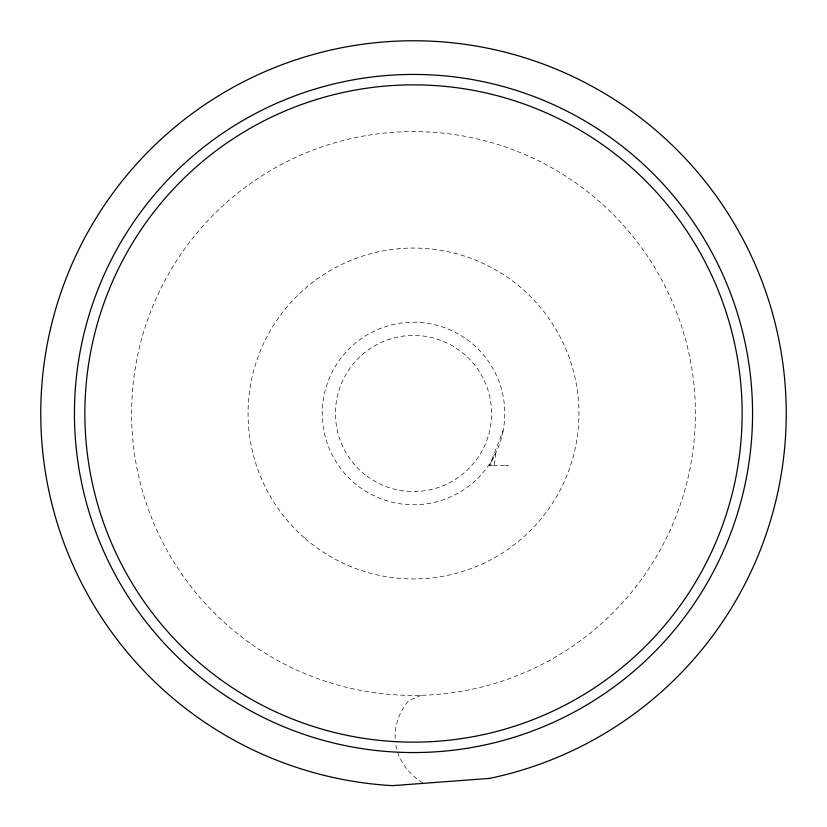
<?xml version="1.0" encoding="UTF-8"?>
<svg xmlns="http://www.w3.org/2000/svg" width="827" height="827" viewBox="0 0 827 827"><rect width="100%" height="100%" fill="white"/><g stroke="black" fill="none" stroke-linecap="round" stroke-linejoin="round"><path stroke-width="0.62" stroke-dasharray="4.13 3.1" d="M503.136 430.671A91.259 91.259 0 0 1 353.811 482.534A91.259 91.259 0 0 1 383.552 327.285A91.259 91.259 0 0 1 503.136 430.671L489.584 465.58L508.192 465.591L505.7 465.591M421.263 695.3L408.765 700.655A68.775 58.831 -6.2 0 0 395.244 739.845M422.69 782.724A68.775 58.831 -6.2 0 1 397.539 751.743M396.846 749.407A68.775 58.831 -6.2 0 1 395.626 743.463M495.631 453.289L494.391 465.58L489.584 465.58L495.631 453.289M264.02 652.513A281.904 281.904 0 0 0 695.238 423.445A281.904 281.904 0 0 0 281.242 164.542A281.904 281.904 0 0 0 264.02 652.513M366.806 476.032A78.048 78.048 0 0 0 491.011 422.68A78.048 78.048 0 0 0 382.694 341.789A78.048 78.048 0 0 0 366.806 476.032M305.297 538.646A165.441 165.441 0 0 0 575.985 444.637A165.441 165.441 0 0 0 359.218 257.218A165.441 165.441 0 0 0 305.297 538.646"/><path stroke-width="1.24" d="M489.584 778.393L392.546 785.65A372.739 372.739 0 0 1 85.067 237.235A372.739 372.739 0 0 1 712.047 190.334A372.739 372.739 0 0 1 489.584 778.393M189.331 667.875A339.06 339.06 0 0 0 745.882 480.456A339.06 339.06 0 0 0 305.287 92.169A339.06 339.06 0 0 0 189.331 667.875M219.837 679.019A328.65 328.65 0 0 0 740.279 448.451A328.65 328.65 0 0 0 280.384 113.02A328.65 328.65 0 0 0 219.837 679.019"/></g></svg>
